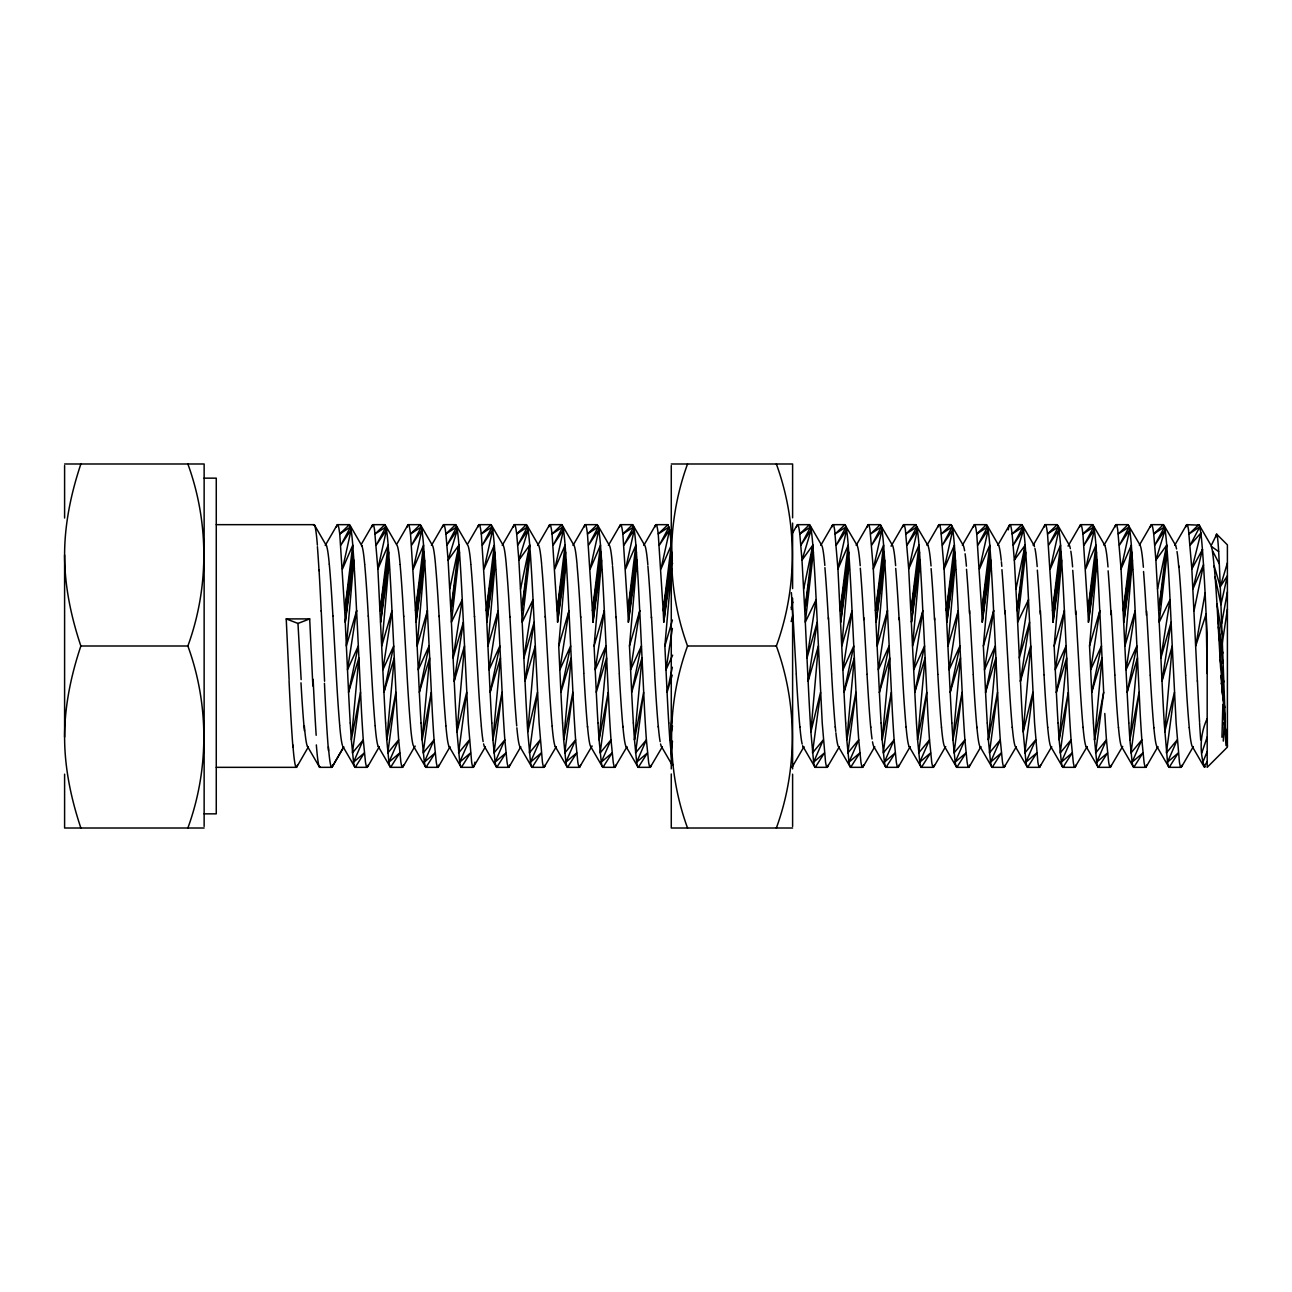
<?xml version="1.0" encoding="UTF-8"?>
<svg xmlns="http://www.w3.org/2000/svg" width="1292" height="1292" viewBox="0 0 1292 1292"><rect width="100%" height="100%" fill="white"/><g stroke="black" fill="none" stroke-linecap="round" stroke-linejoin="round"><path stroke-width="1.5" d="M1226.011 745.549L1224.654 727.525L1226.689 741.511M80.863 828.011C71.06 798.682 64.6 768.013 64.6 737.005L64.6 554.995C64.6 523.987 71.06 493.318 80.863 463.99M64.6 737.005C64.6 705.997 71.06 675.312 80.863 646C71.06 616.688 64.6 586.003 64.6 554.995M1221.957 737.28L1222.846 704.415L1226.334 737.926L1225.107 732.015M1223.282 741.107L1224.218 722.503L1225.995 733.468L1223.314 710.907L1225.317 722.099L1220.278 586.762L1214.222 565.977L1215.11 576.862A101.277 3.359 87.4 0 1 1216.967 604.01L1220.585 667.528L1224.283 699.812L1221.473 682.935L1221.037 675.345L1224.283 699.812M562.585 723.019A121.593 3.375 87.8 0 1 560.906 692.334L558.709 646L566.187 560.114L565.105 545.143A121.593 5.459 89.2 0 0 563.441 529.882L561.778 524.665L549.859 524.665A121.593 5.459 -89.2 0 0 548.761 526.975M597.97 723.019A121.593 3.375 87.8 0 1 596.29 692.334L594.094 646L601.571 560.114L600.489 545.143A121.593 5.459 89.2 0 0 598.826 529.882L597.162 524.665L585.244 524.665A121.593 5.459 -89.2 0 0 584.145 526.975M633.355 723.019A121.593 3.375 87.8 0 1 631.675 692.334L629.479 646L636.972 560.114L635.89 545.143A121.593 5.459 89.2 0 0 634.211 529.882L632.563 524.665L620.628 524.665A121.593 5.459 -89.2 0 0 619.546 526.975M668.755 723.019A121.593 3.375 87.8 0 1 667.076 692.334L664.863 646L671.662 568.109M672.002 564.12L671.275 545.143A121.593 5.459 89.2 0 0 669.611 529.882L667.948 524.665L656.029 524.665A121.593 5.459 -89.2 0 0 654.931 526.975M1016.352 746.663L1004.142 767.335L992.224 767.335A121.593 5.459 89.2 0 1 990.56 762.135L988.364 739.848L995.874 657.983L985.57 692.334L983.373 646L990.867 560.114L989.785 545.143A121.593 5.459 89.2 0 0 988.105 529.833L986.458 524.665L974.523 524.665A121.593 5.459 -89.2 0 0 973.441 526.975M1087.137 746.631L1074.928 767.335L1063.009 767.335A121.593 5.459 89.2 0 1 1061.346 762.135L1059.149 739.848L1066.643 657.983L1056.355 692.334L1054.159 646L1061.636 560.114L1060.554 545.143A121.593 5.459 89.2 0 0 1058.891 529.833L1057.227 524.665L1045.309 524.665A121.593 5.459 -89.2 0 0 1044.211 526.975M1122.538 746.615L1110.312 767.335L1098.394 767.335A121.593 5.459 89.2 0 1 1096.73 762.135L1094.534 739.848L1102.044 657.983L1091.74 692.334L1089.544 646L1097.037 560.114L1095.955 545.143A121.593 5.459 89.2 0 0 1094.276 529.833L1092.628 524.665L1080.693 524.665A121.593 5.459 -89.2 0 0 1079.611 526.975M672.244 713.895L669.854 739.848L672.066 762.118A121.593 5.459 89.2 0 0 672.631 765.025M557.579 622.211L565.638 552.152L557.046 610.745L557.579 622.211L566.187 560.114L566.752 568.981M592.963 622.211L601.022 552.152L592.43 610.745L592.963 622.211L601.571 560.114L602.137 568.981M628.364 622.211L636.423 552.152L627.815 610.745L628.364 622.211L636.972 560.114L637.521 568.981M663.749 622.211L671.808 552.152L663.2 610.745L663.749 622.211L672.357 560.114M982.259 622.211L990.318 552.152L981.71 610.745L982.259 622.211L990.867 560.114L991.416 568.981M1053.028 622.211L1061.087 552.152L1052.495 610.745L1053.028 622.211L1061.636 560.114L1062.202 568.981M1088.429 622.211L1096.488 552.152L1087.88 610.745L1088.429 622.211L1097.037 560.114L1097.586 568.981M442.591 526.975A121.593 5.459 -89.2 0 1 443.689 524.665L455.608 524.665L457.271 529.882A121.593 5.459 89.2 0 1 458.935 545.143L450.876 610.745L454.203 681.255L464.458 646L456.98 731.886L459.726 762.118A121.593 5.459 89.2 0 0 461.373 767.335L473.308 767.335L485.388 746.808M513.376 526.975A121.593 5.459 -89.2 0 1 514.458 524.665L526.393 524.665L528.04 529.882A121.593 5.459 89.2 0 1 529.72 545.143L521.645 610.745L524.972 681.255L535.243 646L527.75 731.886L530.511 762.118A121.593 5.459 89.2 0 0 532.159 767.335L544.077 767.335L556.19 746.792M796.486 526.975A121.593 5.459 -89.2 0 1 797.584 524.665L809.503 524.665L811.166 529.882A121.593 5.459 89.2 0 1 812.83 545.062L804.771 610.745L808.098 681.255L818.353 646L810.875 731.886L813.621 762.118A121.593 5.459 89.2 0 0 815.284 767.335L827.203 767.335L839.364 746.711M1008.261 529.865A121.593 5.459 -89.2 0 1 1009.924 524.665L1021.843 524.665L1023.506 529.882A121.593 5.459 89.2 0 1 1025.17 545.062L1017.095 610.745L1020.438 681.255L1030.693 646L1023.199 731.886L1025.961 762.118A121.593 5.459 89.2 0 0 1027.608 767.335L1039.543 767.335L1051.736 746.647M1161.993 681.255L1171.133 622.211L1160.894 657.983L1170.051 599.666L1159.199 622.211L1167.257 552.152L1158.666 610.745L1155.888 560.114L1166.724 545.143L1158.666 610.745L1161.993 681.255L1172.248 646L1170.051 599.666A121.593 3.375 87.8 0 0 1168.372 568.884A121.674 3.375 87.8 0 0 1167.257 552.055L1166.724 545.143A121.593 5.459 89.2 0 0 1165.061 529.833L1163.398 524.665L1151.479 524.665A121.593 5.459 -89.2 0 0 1150.381 526.975M670.936 752.945L672.502 741.22M1089.544 646L1099.799 610.745L1103.675 692.334L1095.616 752.945L1106.453 739.848A121.674 3.375 87.8 0 1 1104.789 713.475M1222.264 643.481L1227.4 609.081M350.245 723.003A121.674 3.375 87.8 0 0 351.359 739.848L353.556 762.118A121.593 5.459 89.2 0 0 355.219 767.335L367.138 767.335A121.593 5.459 89.2 0 1 365.475 762.135L363.278 739.848A121.674 3.375 87.8 0 1 361.599 713.394L356.624 610.745L347.483 669.789L358.288 646L348.565 692.334A121.593 3.375 87.8 0 0 350.245 723.019M385.63 723.003A121.674 3.375 87.8 0 0 386.744 739.848L388.94 762.118A121.593 5.459 89.2 0 0 390.604 767.335L402.523 767.335A121.593 5.459 89.2 0 1 400.875 762.102L398.663 739.848A121.674 3.375 87.8 0 1 396.999 713.378L392.009 610.745L382.884 669.789L393.672 646L383.95 692.334A121.593 3.375 87.8 0 0 385.63 723.019M421.03 723.003A121.674 3.375 87.8 0 0 422.129 739.848L424.341 762.118A121.593 5.459 89.2 0 0 425.989 767.335L437.923 767.335A121.593 5.459 89.2 0 1 436.26 762.102L434.064 739.848A121.674 3.375 87.8 0 1 432.384 713.378L427.41 610.745L418.269 669.789L429.073 646L419.335 692.334A121.593 3.375 87.8 0 0 421.03 723.019M454.203 681.255L463.343 622.211L453.104 657.983L462.261 599.666A121.593 3.375 87.8 0 0 460.582 568.981A121.674 3.375 87.8 0 0 459.467 552.055L458.935 545.143L448.098 560.114L450.876 610.745L459.467 552.152L451.409 622.211L462.261 599.666L468.334 723.019L471.645 762.118A121.593 5.459 89.2 0 0 473.308 767.335M491.8 723.003A121.674 3.375 87.8 0 0 492.914 739.848L495.111 762.118A121.593 5.459 89.2 0 0 496.774 767.335L508.693 767.335A121.593 5.459 89.2 0 1 507.045 762.102L504.833 739.848A121.674 3.375 87.8 0 1 503.153 713.378L498.179 610.745L489.038 669.789L499.842 646L490.12 692.334A121.593 3.375 87.8 0 0 491.8 723.019M524.972 681.255L534.113 622.211L523.874 657.983L533.047 599.666A121.593 3.375 87.8 0 0 531.351 568.981A121.674 3.375 87.8 0 0 530.253 552.055L529.72 545.143L518.867 560.114L521.645 610.745L530.253 552.152L522.194 622.211L533.047 599.666L539.119 723.019L542.43 762.118A121.593 5.459 89.2 0 0 544.077 767.335M579.478 767.335A121.593 5.459 89.2 0 1 577.815 762.102L575.618 739.848A121.674 3.375 87.8 0 1 573.939 713.378L568.965 610.745L559.824 669.789L570.628 646L560.906 692.334L571.193 657.983L563.683 739.848L565.896 762.118A121.593 5.459 89.2 0 0 567.543 767.335L579.478 767.335L591.575 746.776M614.863 767.335A121.593 5.459 89.2 0 1 613.216 762.102L611.003 739.848A121.674 3.375 87.8 0 1 609.323 713.378L604.349 610.745L595.208 669.789L606.013 646L596.29 692.334L606.578 657.983L599.084 739.848L601.281 762.118A121.593 5.459 89.2 0 0 602.944 767.335L614.863 767.335L626.975 746.776M650.247 767.335A121.593 5.459 89.2 0 1 648.6 762.102L646.388 739.848A121.674 3.375 87.8 0 1 644.724 713.378L639.75 610.745L630.609 669.789L641.413 646L631.675 692.334L641.979 657.983L634.469 739.848L636.665 762.118A121.593 5.459 89.2 0 0 638.329 767.335L650.247 767.335L662.376 746.76M672.389 628.461L665.994 669.789L672.648 655.157M808.098 681.255L817.238 622.211L806.999 657.983L816.156 599.666A121.593 3.375 87.8 0 0 814.477 568.884A121.674 3.375 87.8 0 0 813.362 552.055L812.83 545.143L801.993 560.114L804.771 610.745L813.362 552.152L805.304 622.211L816.156 599.666L822.229 723.019L825.54 762.118A121.593 5.459 89.2 0 0 827.203 767.335M845.695 723.116A121.674 3.375 87.8 0 0 846.809 739.945L849.006 762.118A121.593 5.459 89.2 0 0 850.669 767.335L862.588 767.335A121.593 5.459 89.2 0 1 860.94 762.135L858.728 739.848A121.674 3.375 87.8 0 1 857.048 713.475L852.074 610.745L842.949 669.789L853.737 646L844.015 692.334L837.943 568.981L834.632 529.882A121.593 5.459 89.2 0 0 832.969 524.665L844.903 524.665L857.064 545.289M881.079 723.116A121.674 3.375 87.8 0 0 882.194 739.945L884.406 762.118A121.593 5.459 89.2 0 0 886.054 767.335L897.972 767.335A121.593 5.459 89.2 0 1 896.325 762.135L894.129 739.848A121.674 3.375 87.8 0 1 892.449 713.475L887.475 610.745L878.334 669.789L889.138 646L879.4 692.334L873.327 568.981L870.017 529.882A121.593 5.459 89.2 0 0 868.353 524.665L880.288 524.665L892.449 545.305M916.48 723.116A121.674 3.375 87.8 0 0 917.595 739.945L919.791 762.118A121.593 5.459 89.2 0 0 921.438 767.335L933.373 767.335A121.593 5.459 89.2 0 1 931.71 762.135L929.513 739.848A121.674 3.375 87.8 0 1 927.834 713.475L922.859 610.745L913.719 669.789L924.523 646L914.801 692.334L908.712 568.981L905.401 529.882A121.593 5.459 89.2 0 0 903.754 524.665L915.673 524.665L927.85 545.321M951.865 723.116A121.674 3.375 87.8 0 0 952.979 739.945L955.176 762.118A121.593 5.459 89.2 0 0 956.839 767.335L968.758 767.335A121.593 5.459 89.2 0 1 967.11 762.135L964.898 739.848A121.674 3.375 87.8 0 1 963.218 713.475L958.244 610.745L949.103 669.789L959.908 646L950.185 692.334L944.113 568.981L940.802 529.882A121.593 5.459 89.2 0 0 939.139 524.665L951.057 524.665L963.251 545.321M1004.142 767.335A121.593 5.459 89.2 0 1 1002.495 762.135L1000.283 739.848A121.674 3.375 87.8 0 1 998.619 713.475L993.645 610.745L984.504 669.789L995.308 646L985.57 692.334M1020.438 681.255L1029.562 622.211L1019.34 657.983L1028.497 599.666A121.593 3.375 87.8 0 0 1026.817 568.884A121.674 3.375 87.8 0 0 1025.703 552.055L1025.17 545.143L1014.333 560.114L1017.095 610.745L1025.703 552.152L1017.644 622.211L1028.497 599.666L1034.569 723.019L1037.88 762.118A121.593 5.459 89.2 0 0 1039.543 767.335M1074.928 767.335A121.593 5.459 89.2 0 1 1073.264 762.135L1071.068 739.848A121.674 3.375 87.8 0 1 1069.388 713.475L1064.414 610.745L1055.273 669.789L1066.078 646L1056.355 692.334M1099.799 610.745L1090.674 669.789L1101.462 646L1091.74 692.334M1128.82 723.116A121.674 3.375 87.8 0 0 1129.919 739.945L1132.131 762.118A121.593 5.459 89.2 0 0 1133.778 767.335L1145.713 767.335A121.593 5.459 89.2 0 1 1144.05 762.135L1141.853 739.848A121.674 3.375 87.8 0 1 1140.174 713.475L1135.2 610.745L1126.059 669.789L1136.863 646L1127.125 692.334L1121.052 568.981L1117.742 529.882A121.593 5.459 89.2 0 0 1116.094 524.665L1128.013 524.665L1140.238 545.385M791.318 609.469L792.61 601.814L791.188 607.692M1197.377 681.255L1191.838 568.981L1202.464 549.536L1203.498 564.814A121.609 3.359 87.8 0 1 1205.097 593.109L1195.714 646L1206.13 613.991L1207.18 673.52M1221.586 623.713L1227.4 591.962M672.518 725.991L669.854 739.848A121.674 3.375 87.8 0 1 668.755 723.003M1103.675 692.334L1094.534 739.848A121.674 3.375 87.8 0 1 1093.42 723.116M474.955 762.118L473.841 766.754M1194.05 610.745L1203.498 564.814L1192.968 588.91L1202.464 549.536M449.777 588.91L458.935 545.143M520.563 588.91L529.72 545.143M803.672 588.91L812.83 545.143M1016.013 588.91L1025.17 545.143M1157.567 588.91L1166.724 545.143M672.341 667.237L667.076 692.334L672.211 675.167M1199.299 525.182L1200.898 533.015L1191.838 568.981L1188.527 529.882A121.593 5.459 89.2 0 0 1186.863 524.665L1199.299 525.182L1211.024 545.418L1212.413 550.586L1219.293 563.78A108.415 1.938 88.4 0 1 1220.278 586.746M791.156 621.565L792.61 616.009M356.624 610.745L346.369 646L353.846 560.114L352.764 545.143A121.593 5.459 89.2 0 0 351.101 529.882L349.438 524.665L337.519 524.665A121.593 5.459 -89.2 0 0 336.421 526.975M392.009 610.745L381.754 646L389.231 560.114L388.165 545.143A121.593 5.459 89.2 0 0 386.486 529.882L384.838 524.665L372.904 524.665A121.593 5.459 -89.2 0 0 371.821 526.975M427.41 610.745L417.138 646L424.632 560.114L423.55 545.143A121.593 5.459 89.2 0 0 421.87 529.882L420.223 524.665L408.304 524.665A121.593 5.459 -89.2 0 0 407.206 526.975M498.179 610.745L487.924 646L495.401 560.114L494.319 545.143A121.593 5.459 89.2 0 0 492.656 529.882L490.992 524.665L479.074 524.665A121.593 5.459 -89.2 0 0 477.992 526.975M558.709 646L568.965 610.745M594.094 646L604.349 610.745M629.479 646L639.75 610.745M664.863 646L672.438 620.015M852.074 610.745L841.819 646L849.296 560.114L848.23 545.143A121.593 5.459 89.2 0 0 846.551 529.833L845.436 525.246M887.475 610.745L877.203 646L884.697 560.114L883.615 545.143A121.593 5.459 89.2 0 0 881.935 529.833L880.821 525.246M922.859 610.745L912.604 646L920.082 560.114L919 545.143A121.593 5.459 89.2 0 0 917.336 529.833L916.206 525.246M958.244 610.745L947.989 646L955.466 560.114L954.384 545.143A121.593 5.459 89.2 0 0 952.721 529.833L951.606 525.246M983.373 646L993.645 610.745M1054.159 646L1064.414 610.745M1135.2 610.745L1124.928 646L1132.422 560.114L1131.34 545.143A121.593 5.459 89.2 0 0 1129.676 529.833L1128.546 525.246M844.015 692.334L854.303 657.983L846.809 739.848L855.934 692.334L847.891 752.945L858.728 739.848L849.006 762.118L859.81 752.945L850.669 767.335A121.593 5.459 -89.2 0 0 851.202 766.754M879.4 692.334L889.703 657.983L882.194 739.848L891.335 692.334L883.276 752.945L894.129 739.848L884.406 762.118L895.194 752.945L886.054 767.335A121.593 5.459 -89.2 0 0 886.587 766.754M914.801 692.334L925.088 657.983L917.578 739.848L926.719 692.334L918.66 752.945L929.513 739.848L919.791 762.118L930.595 752.945L921.438 767.335A121.593 5.459 -89.2 0 0 921.987 766.754M950.185 692.334L960.473 657.983L952.979 739.848L962.104 692.334L954.045 752.945L964.898 739.848L955.176 762.118L965.98 752.945L956.839 767.335A121.593 5.459 -89.2 0 0 957.372 766.754M1127.125 692.334L1137.428 657.983L1129.919 739.848L1139.059 692.334L1131.001 752.945L1141.853 739.848L1132.131 762.118L1142.919 752.945L1133.778 767.335A121.593 5.459 -89.2 0 0 1134.328 766.754M1227.4 562.941L1220.278 586.762L1227.4 575.78L1220.94 604.624L1215.11 576.862M1205.194 766.479A121.577 5.443 -89.2 0 1 1204.564 767.335C1199.315 751.653 1200.09 733.775 1207.18 718.627M187.873 828.011C209.159 769.58 209.159 704.431 187.873 646C209.159 587.569 209.159 522.42 187.873 463.99M687.538 463.99C666.252 522.42 666.252 587.569 687.538 646C666.252 704.431 666.252 769.58 687.538 828.011M776.363 828.011C797.632 769.58 797.632 704.431 776.363 646C797.632 587.569 797.632 522.42 776.363 463.99M332.835 765.025L331.753 767.335L319.818 767.335A121.593 5.443 89.2 0 1 316.346 744.903M367.138 767.335L368.236 765.025M402.523 767.335L403.621 765.025M437.923 767.335L439.005 765.025M508.693 767.335L509.791 765.025M544.626 766.754L545.176 765.025M580.011 766.754L580.56 765.025M615.396 766.754L615.961 765.025M650.797 766.754L651.346 765.025M791.269 766.77A121.593 5.459 89.2 0 0 791.818 767.335L792.9 765.025M827.736 766.754L828.285 765.025M862.588 767.335L863.686 765.025M897.972 767.335L899.071 765.025M933.373 767.335L934.455 765.025M968.758 767.335L969.856 765.025M1004.692 766.754L1005.241 765.025M1040.076 766.754L1040.625 765.025M1075.461 766.754L1076.026 765.025M1110.862 766.754L1111.411 765.025M1145.713 767.335L1146.795 765.025M1164.205 723.019L1167.516 762.118A121.593 5.459 89.2 0 0 1169.179 767.335L1181.098 767.335L1182.196 765.025M1201.786 752.945L1207.18 737.021M1202.9 762.118L1207.18 751.524M1211.541 544.869L1216.741 534.226A112.937 3.505 -89.5 0 0 1215.804 537.149M296.902 766.754L308.4 746.857M343.252 747.761L332.286 766.754L343.801 746.841M367.671 766.754L379.202 746.841M403.056 766.754L414.603 746.824M438.456 766.754L449.987 746.824M509.226 766.754L520.789 746.792M326.198 543.819L336.986 525.246M361.599 543.803L372.371 525.246M396.999 543.787L407.755 525.246M432.4 543.787L443.156 525.246M467.785 543.77L478.541 525.246M503.186 543.754L513.925 525.246M549.31 525.246L537.601 545.434A101.325 5.459 -89 0 1 538.053 544.982A101.325 5.443 89 0 1 541.671 564.556M573.002 545.418L584.711 525.246M608.403 545.402L620.095 525.246M643.804 545.385L655.48 525.246M792.19 533.612L797.051 525.246M820.791 545.337L832.436 525.246M856.176 545.321L867.82 525.246M891.577 545.305L903.221 525.246M792.351 766.754L803.963 746.728M926.978 545.289L938.606 525.246M962.378 545.289L973.99 525.246M863.121 766.754L874.765 746.695M997.763 545.272L1009.375 525.246M898.521 766.754L910.149 746.695M1033.164 545.272L1044.776 525.246M933.906 766.754L945.55 746.679M1068.565 545.256L1080.16 525.246M969.291 766.754L980.951 746.663M1103.966 545.24L1115.545 525.246M1139.35 545.24L1150.946 525.246M1174.751 545.224L1186.331 525.246M1146.246 766.754L1157.939 746.615M1181.631 766.754L1193.34 746.598M1207.18 761.569L1204.031 766.754L1192.451 746.776A101.325 5.459 89 0 1 1189.254 727.654M398.727 754.544L390.604 767.335A121.593 5.459 -89.2 0 0 391.137 766.77M575.683 754.544L567.543 767.335A121.593 5.459 -89.2 0 0 568.092 766.77M1200.898 533.015L1190.19 545.143L1199.832 526.748L1189.092 533.935L1198.798 524.665A121.593 5.459 -89.2 0 0 1198.249 525.23M399.745 752.945L388.94 762.118L398.663 739.848L387.826 752.945L395.869 692.334L386.744 739.848L394.238 657.983L383.95 692.334L377.878 568.981L374.567 529.882A121.593 5.459 89.2 0 0 372.904 524.665M576.7 752.945L565.896 762.118L575.618 739.848L564.765 752.945L572.824 692.334L563.683 739.848A121.674 3.375 87.8 0 1 562.585 723.003M289.101 679.64L286.226 618.9L297.967 623.438L309.692 618.9L312.858 686.036M64.6 463.99L204.136 463.99L204.136 826.444M671.275 463.99L792.61 463.99L792.61 517.817M204.136 478.153L216.265 478.153L216.265 813.847L204.136 813.847M216.265 524.665L314.053 524.665A121.593 5.459 89.2 0 1 317.38 545.159M286.226 618.9L309.692 618.9M80.863 646L187.873 646M687.538 646L776.363 646M216.265 767.335L296.353 767.335A121.593 5.459 -89.2 0 0 297.451 765.025M204.136 828.011L64.6 828.011L64.6 774.183M792.61 828.011L671.275 828.011L671.275 773.989M1211.476 546.484L1218.663 551.619L1219.293 563.78M1216.741 534.226L1227.4 544.885L1227.4 747.115L1207.18 767.335L1207.18 636.213L1205.113 593.028M1163.947 525.246L1175.639 545.402M1093.161 525.246L1104.838 545.369M1057.777 525.246L1069.437 545.369M1022.376 525.246L1034.052 545.353M986.991 525.246L998.651 545.337M1027.075 766.754L1015.464 746.728A101.325 5.459 89 0 1 1012.282 727.121M980.063 746.711L991.691 766.754M944.678 746.711L956.29 766.754M810.036 525.246L821.664 545.289A101.325 5.426 89 0 1 824.845 565.492M909.277 746.695L920.905 766.754M873.877 746.679L885.521 766.754M850.136 766.754L838.476 746.679A101.341 5.459 89 0 1 835.876 732.758M803.091 746.663L814.735 766.754M661.504 746.615L672.211 765.09M626.103 746.598L637.796 766.754M590.702 746.598L602.395 766.754M555.302 746.582L567.01 766.754M519.901 746.566L531.626 766.754M484.516 746.55L496.241 766.754M449.115 746.534L460.84 766.754M425.456 766.754L413.715 746.534A101.341 5.459 89 0 0 414.167 747.002A101.341 5.459 -89 0 0 415.039 745.968M378.314 746.518L390.071 766.754M354.67 766.754L342.929 746.501A101.341 5.459 89 0 0 343.365 747.002M307.528 746.485L319.512 767.157M1157.051 746.776L1168.63 766.754M1121.666 746.76L1133.245 766.754M1086.265 746.744L1097.861 766.754M1050.864 746.744L1062.46 766.754M633.096 525.246L644.676 545.24A101.325 5.443 89 0 1 647.857 564.814M597.712 525.246L609.275 545.224M562.311 525.246L573.89 545.208A101.325 5.459 89 0 1 577.072 564.588M526.926 525.246L538.489 545.208M491.541 525.246L503.089 545.192M456.141 525.246L467.688 545.192A101.325 5.459 89 0 1 470.886 564.346M420.756 525.246L432.287 545.176M385.371 525.246L396.902 545.176A101.325 5.459 89 0 1 400.084 564.184M349.987 525.246L361.954 545.967M314.586 525.246L326.553 545.951M1227.4 745.92L1226.948 744.386L1227.4 746.162M1216.967 603.913L1221.925 633.597M1218.291 626.927L1222.603 653.364L1217.839 619.046M1221.925 690.348L1224.622 707.838L1221.473 682.935L1225.317 722.099M1220.132 659.518L1223.605 682.176L1219.68 651.362M1218.744 634.986L1222.943 663.216M1224.218 722.503L1226.334 737.926M672.421 563.748L671.275 554.268L672.405 563.99M1132.987 568.981L1132.422 560.114L1123.814 622.211L1131.873 552.152L1123.265 610.745L1131.34 545.143L1121.052 568.981L1129.676 529.882L1119.421 545.143L1129.111 526.975L1118.307 533.935L1128.013 524.665A121.593 5.459 -89.2 0 0 1127.48 525.23M1022.65 723.019L1023.199 731.886L1032.889 692.334L1024.831 752.945L1035.683 739.848L1025.961 762.118L1036.749 752.945L1027.608 767.335A121.593 5.459 -89.2 0 0 1028.157 766.754M956.032 568.981L955.466 560.114L946.858 622.211L954.917 552.152L946.325 610.745L954.384 545.143L944.113 568.981L952.721 529.882L942.466 545.143L952.156 526.975L941.367 533.935L951.057 524.665A121.593 5.459 -89.2 0 0 950.524 525.23M920.647 568.981L920.082 560.114L911.474 622.211L919.533 552.152L910.941 610.745L919 545.143L908.712 568.981L917.336 529.882L907.081 545.143L916.771 526.975L905.967 533.935L915.673 524.665A121.593 5.459 -89.2 0 0 915.14 525.23M885.246 568.981L884.697 560.114L876.089 622.211L884.148 552.152L875.54 610.745L883.615 545.143L873.327 568.981L881.935 529.882L871.68 545.143L881.37 526.975L870.582 533.935L880.288 524.665A121.593 5.459 -89.2 0 0 879.755 525.23M849.861 568.981L849.296 560.114L840.688 622.211L848.747 552.152L840.155 610.745L848.23 545.143L837.943 568.981L846.551 529.882L836.295 545.143L845.985 526.975L835.197 533.935L844.903 524.665A121.593 5.459 -89.2 0 0 844.354 525.23M810.31 723.019L810.875 731.886L820.549 692.334L812.49 752.945L823.343 739.848L813.621 762.118L824.425 752.945L815.284 767.335A121.593 5.459 -89.2 0 0 815.817 766.754M527.184 723.019L527.75 731.886L537.44 692.334L529.381 752.945L540.234 739.848L530.511 762.118L541.3 752.945L532.159 767.335A121.593 5.459 -89.2 0 0 532.692 766.77M495.967 568.981L495.401 560.114L486.793 622.211L494.852 552.152L486.26 610.745L490.12 692.334L500.408 657.983L492.914 739.848L502.039 692.334L493.996 752.945L504.833 739.848L495.111 762.118L505.915 752.945L496.774 767.335A121.593 5.459 -89.2 0 0 497.307 766.77M456.415 723.019L456.98 731.886L466.654 692.334L458.595 752.945L469.448 739.848L459.726 762.118L470.53 752.945L461.373 767.335A121.593 5.459 -89.2 0 0 461.922 766.77M425.197 568.981L424.632 560.114L416.024 622.211L424.083 552.152L415.475 610.745L419.335 692.334L429.638 657.983L422.129 739.848L431.27 692.334L423.211 752.945L434.064 739.848L424.341 762.118L435.129 752.945L425.989 767.335A121.593 5.459 -89.2 0 0 426.522 766.77M389.796 568.981L389.231 560.114L380.639 622.211L388.698 552.152L380.09 610.745L388.165 545.143L377.878 568.981L386.486 529.882L376.23 545.143L385.92 526.975L375.132 533.935L384.838 524.665A121.593 5.459 -89.2 0 0 384.289 525.23M354.412 568.981L353.846 560.114L345.239 622.211L353.297 552.152L344.706 610.745L348.565 692.334L358.853 657.983L351.359 739.848L360.484 692.334L352.425 752.945L363.278 739.848L353.556 762.118L364.36 752.945L355.219 767.335A121.593 5.459 -89.2 0 0 355.752 766.754M1146.618 611.148L1150.235 675.086M1111.217 611.019L1114.851 674.957M1075.816 610.89L1079.45 674.828M1040.415 610.761L1044.049 674.699M1005.031 610.632L1008.648 674.569M969.63 610.502L973.264 674.44M1185.636 675.215L1182.018 611.278A101.341 3.375 87.4 0 0 1178.821 565.896M934.665 617.996L937.863 674.295M899.264 617.867L902.462 674.166M863.88 617.737L867.061 674.036M828.479 617.608L831.66 673.907M793.078 617.479L796.276 673.778M651.491 616.946L654.689 673.261M616.09 616.817L619.288 673.132M580.706 616.688L583.887 672.987M545.305 616.559L548.922 680.513A101.341 3.375 87.4 0 0 552.12 725.942M509.904 616.429L513.538 680.383A101.341 3.375 87.4 0 0 516.719 725.942M474.503 616.3L478.137 680.254A101.341 3.375 87.4 0 0 481.318 725.813M439.102 616.171L442.736 680.125A101.341 3.375 87.4 0 0 445.934 725.749M403.718 616.042L407.335 679.996A101.341 3.375 87.4 0 0 410.533 725.587M368.317 615.913L371.951 679.867A101.341 3.375 87.4 0 0 375.132 725.571M332.916 615.783L336.55 679.737A101.341 3.375 87.4 0 0 339.731 725.49M297.967 623.438L301.149 679.608M321.24 610.745L324.567 681.255M792.61 523.098L792.61 588.587M792.61 598.196L792.61 768.902M792.61 774.183L792.61 826.444M671.275 465.556L671.275 768.902M64.6 465.556L64.6 518.011M1217.048 534.936A110.692 3.375 89.3 0 1 1218.663 551.458M348.905 525.23A121.593 5.459 -89.2 0 1 349.438 524.665L339.748 533.935L344.706 610.745L352.764 545.143L342.493 568.981L351.101 529.882L340.846 545.143L350.536 526.975L339.748 533.935L339.166 529.882A121.593 5.459 89.2 0 0 337.519 524.665M331.753 767.335A121.593 5.459 89.2 0 1 328.41 746.857M320.368 766.754A121.593 5.459 -89.2 0 1 319.818 767.335M313.52 525.23A121.593 5.459 -89.2 0 1 314.053 524.665M296.353 767.335A121.593 5.459 89.2 0 1 292.88 744.983M1181.098 767.335A121.593 5.459 89.2 0 1 1179.434 762.135L1176.124 723.019L1172.248 646L1164.77 731.886L1174.444 692.334L1166.385 752.945L1177.238 739.848L1167.516 762.118L1178.32 752.945L1169.179 767.335A121.593 5.459 -89.2 0 0 1169.712 766.754M1185.781 526.975A121.593 5.459 -89.2 0 1 1186.863 524.665M1162.865 525.23A121.593 5.459 -89.2 0 1 1163.398 524.665L1153.708 533.935L1155.888 560.114L1165.061 529.882L1154.806 545.143L1164.496 526.975L1153.708 533.935L1153.126 529.882A121.593 5.459 89.2 0 0 1151.479 524.665M1110.312 767.335A121.593 5.459 89.2 0 1 1108.665 762.135L1106.453 739.848L1096.73 762.118L1107.535 752.945L1098.394 767.335A121.593 5.459 -89.2 0 0 1098.927 766.754M1114.996 526.975A121.593 5.459 -89.2 0 1 1116.094 524.665M1092.079 525.23A121.593 5.459 -89.2 0 1 1092.628 524.665L1082.922 533.935L1087.88 610.745L1095.955 545.143L1085.668 568.981L1094.276 529.882L1084.02 545.143L1093.71 526.975L1082.922 533.935L1082.357 529.882A121.593 5.459 89.2 0 0 1080.693 524.665M1063.542 766.754A121.593 5.459 -89.2 0 1 1063.009 767.335L1072.15 752.945L1061.346 762.118L1071.068 739.848L1060.215 752.945L1068.274 692.334L1059.149 739.848A121.674 3.375 87.8 0 1 1058.035 723.116M1056.694 525.23A121.593 5.459 -89.2 0 1 1057.227 524.665L1047.537 533.935L1052.495 610.745L1060.554 545.143L1050.283 568.981L1058.891 529.882L1048.636 545.143L1058.326 526.975L1047.537 533.935L1046.972 529.882A121.593 5.459 89.2 0 0 1045.309 524.665M1021.31 525.23A121.593 5.459 -89.2 0 1 1021.843 524.665L1012.137 533.935L1014.333 560.114L1023.506 529.882L1013.251 545.143L1022.941 526.975L1012.137 533.935L1011.571 529.882A121.593 5.459 89.2 0 0 1009.924 524.665M992.757 766.754A121.593 5.459 -89.2 0 1 992.224 767.335L1001.365 752.945L990.56 762.118L1000.283 739.848L989.446 752.945L997.505 692.334L988.364 739.848A121.674 3.375 87.8 0 1 987.249 723.116M985.925 525.23A121.593 5.459 -89.2 0 1 986.458 524.665L976.752 533.935L981.71 610.745L989.785 545.143L979.497 568.981L988.105 529.882L977.85 545.143L987.54 526.975L976.752 533.935L976.187 529.882A121.593 5.459 89.2 0 0 974.523 524.665M938.04 526.975A121.593 5.459 -89.2 0 1 939.139 524.665M902.656 526.975A121.593 5.459 -89.2 0 1 903.754 524.665M867.271 526.975A121.593 5.459 -89.2 0 1 868.353 524.665M831.887 526.975A121.593 5.459 -89.2 0 1 832.969 524.665M808.97 525.23A121.593 5.459 -89.2 0 1 809.503 524.665L799.796 533.935L801.993 560.114L811.166 529.882L800.911 545.143L810.601 526.975L799.796 533.935L799.231 529.882A121.593 5.459 89.2 0 0 797.584 524.665M667.415 525.246A121.593 5.459 -89.2 0 1 667.948 524.665L658.242 533.935L663.2 610.745L671.275 545.143L660.987 568.981L669.611 529.882L659.356 545.143L669.046 526.975L658.242 533.935L657.676 529.882A121.593 5.459 89.2 0 0 656.029 524.665M638.862 766.77A121.593 5.459 -89.2 0 1 638.329 767.335L647.47 752.945L636.665 762.118L646.388 739.848L635.551 752.945L643.61 692.334L634.469 739.848A121.674 3.375 87.8 0 1 633.355 723.003M632.014 525.246A121.593 5.459 -89.2 0 1 632.563 524.665L622.857 533.935L627.815 610.745L635.89 545.143L625.603 568.981L634.211 529.882L623.955 545.143L633.645 526.975L622.857 533.935L622.292 529.882A121.593 5.459 89.2 0 0 620.628 524.665M603.477 766.77A121.593 5.459 -89.2 0 1 602.944 767.335L612.085 752.945L601.281 762.118L611.003 739.848L600.15 752.945L608.209 692.334L599.084 739.848A121.674 3.375 87.8 0 1 597.97 723.003M596.629 525.246A121.593 5.459 -89.2 0 1 597.162 524.665L587.472 533.935L592.43 610.745L600.489 545.143L590.218 568.981L598.826 529.882L588.571 545.143L598.261 526.975L587.472 533.935L586.907 529.882A121.593 5.459 89.2 0 0 585.244 524.665M561.245 525.246A121.593 5.459 -89.2 0 1 561.778 524.665L552.072 533.935L557.046 610.745L565.105 545.143L554.817 568.981L563.441 529.882L553.186 545.143L562.876 526.975L552.072 533.935L551.506 529.882A121.593 5.459 89.2 0 0 549.859 524.665M525.86 525.246A121.593 5.459 -89.2 0 1 526.393 524.665L516.687 533.935L518.867 560.114L528.04 529.882L517.785 545.143L527.475 526.975L516.687 533.935L516.122 529.882A121.593 5.459 89.2 0 0 514.458 524.665M490.459 525.246A121.593 5.459 -89.2 0 1 490.992 524.665L481.302 533.935L486.26 610.745L494.319 545.143L484.048 568.981L492.656 529.882L482.4 545.143L492.09 526.975L481.302 533.935L480.737 529.882A121.593 5.459 89.2 0 0 479.074 524.665M455.075 525.246A121.593 5.459 -89.2 0 1 455.608 524.665L445.902 533.935L448.098 560.114L457.271 529.882L447.016 545.143L456.706 526.975L445.902 533.935L445.336 529.882A121.593 5.459 89.2 0 0 443.689 524.665M419.69 525.246A121.593 5.459 -89.2 0 1 420.223 524.665L410.517 533.935L415.475 610.745L423.55 545.143L413.262 568.981L421.87 529.882L411.631 545.143L421.305 526.975L410.517 533.935L409.952 529.882A121.593 5.459 89.2 0 0 408.304 524.665M1200.898 533.418A121.658 5.394 89.1 0 1 1202.448 550.117M1199.59 722.212A121.545 3.311 87.8 0 1 1197.409 680.771M1200.704 739.945A121.674 3.375 87.8 0 1 1199.59 723.116M1164.205 722.212A121.545 3.311 87.8 0 1 1162.009 680.771M1132.987 569.74A121.545 3.311 87.8 0 1 1135.167 611.197M1128.82 722.922A121.593 3.359 87.8 0 1 1127.141 692.27M1097.602 569.74A121.545 3.311 87.8 0 1 1099.783 611.197M1093.42 722.922A121.593 3.359 87.8 0 1 1091.74 692.27M1062.202 569.74A121.545 3.311 87.8 0 1 1064.398 611.197M1058.035 722.922A121.593 3.359 87.8 0 1 1056.355 692.27M1022.634 722.212A121.545 3.311 87.8 0 1 1020.454 680.771M991.432 569.74A121.545 3.311 87.8 0 1 993.613 611.197M987.249 722.922A121.593 3.359 87.8 0 1 985.57 692.27M956.032 569.74A121.545 3.311 87.8 0 1 958.228 611.197M951.865 722.922A121.593 3.359 87.8 0 1 950.185 692.27M920.647 569.74A121.545 3.311 87.8 0 1 922.827 611.197M916.48 722.922A121.593 3.359 87.8 0 1 914.801 692.27M885.262 569.74A121.545 3.311 87.8 0 1 887.442 611.197M881.079 722.922A121.593 3.359 87.8 0 1 879.4 692.27M849.861 569.74A121.545 3.311 87.8 0 1 852.058 611.197M845.695 722.922A121.593 3.359 87.8 0 1 844.015 692.27M810.31 722.212A121.545 3.311 87.8 0 1 808.114 680.771M637.537 569.724A121.545 3.311 87.8 0 1 639.718 611.181M602.137 569.724A121.545 3.311 87.8 0 1 604.333 611.181M566.752 569.724A121.545 3.311 87.8 0 1 568.932 611.181M527.184 722.228A121.545 3.311 87.8 0 1 525.004 680.787M495.967 569.724A121.545 3.311 87.8 0 1 498.163 611.181M456.415 722.228A121.545 3.311 87.8 0 1 454.219 680.787M425.197 569.724A121.545 3.311 87.8 0 1 427.377 611.181M389.796 569.724A121.545 3.311 87.8 0 1 391.993 611.181M354.412 569.82A121.545 3.311 87.8 0 1 356.592 611.229M328.491 750.684A121.593 3.553 87.9 0 1 324.454 683.307M319.027 569.82A121.545 3.311 87.8 0 1 321.207 611.229M317.412 546.678A121.642 3.375 87.8 0 1 319.027 570.628M292.913 747.002A121.593 3.408 87.8 0 1 289.037 680.706M316.169 735.293A121.593 2.778 87.7 0 1 313.132 679.35M1212.413 551.409A101.293 5.346 88.9 0 1 1214.189 567.253M1189.27 727.735A101.341 3.375 87.4 0 1 1185.62 675.377M1175.187 545.062A101.325 5.346 88.9 0 1 1176.544 548.955M1177.012 551.539A101.325 5.346 88.9 0 1 1178.788 567.43M1157.487 747.002A101.325 5.459 89 0 1 1153.869 727.606M1153.869 727.687A101.341 3.375 87.4 0 1 1150.235 675.264M1143.549 571.516A101.325 2.923 87.3 0 1 1146.44 615.267M1139.802 545.046A101.325 5.362 88.9 0 1 1143.388 567.253M1122.538 746.405A101.341 5.378 -88.9 0 1 1122.102 746.97A101.325 5.459 89 0 1 1118.468 727.428M1118.484 727.687A101.341 3.375 87.4 0 1 1114.834 675.167M1108.132 570.838A101.325 2.972 87.3 0 1 1111.055 614.75M1104.838 545.595A101.325 5.378 88.9 0 1 1108.003 566.962M1086.701 747.002A101.325 5.459 89 0 1 1083.067 727.38M1083.084 727.493A101.341 3.375 87.4 0 1 1079.434 674.989M1072.731 570.321A101.325 3.004 87.3 0 1 1075.671 614.346M1070.357 548.68A101.325 5.378 88.9 0 0 1069.001 545.03A101.325 5.459 -89 0 0 1068.113 546.177M1070.826 551.183A101.325 5.378 88.9 0 1 1072.602 566.865M1051.3 747.018A101.325 5.459 89 0 1 1047.683 727.17M1047.683 727.477A101.341 3.375 87.4 0 1 1044.033 674.892M1037.331 570.143A101.325 3.004 87.3 0 1 1040.286 614.168M1033.6 545.014A101.325 5.394 88.9 0 1 1034.504 546.71M1034.957 548.535A101.325 5.394 88.9 0 1 1037.201 566.574M1012.298 727.622A101.341 3.375 87.4 0 1 1008.632 674.876M1001.93 569.659A101.325 3.036 87.3 0 1 1004.901 613.765M998.651 545.499A101.325 5.394 88.9 0 1 1001.235 560.292M1001.381 561.745A101.325 5.394 88.9 0 1 1001.817 566.38M980.515 747.018A101.325 5.459 89 0 1 976.881 727.073M976.897 727.606A101.341 3.375 87.4 0 1 973.231 674.779M966.513 569.288A101.325 3.052 87.3 0 1 969.501 613.442M962.815 544.998A101.325 5.41 88.9 0 1 964.623 550.747M965.092 553.784A101.325 5.41 88.9 0 1 966.416 566.154M945.55 746.55A101.341 5.41 -88.9 0 1 945.114 747.002A101.341 5.459 89 0 1 941.48 727.186M941.497 727.267A101.341 3.359 87.4 0 1 937.847 674.521M931.112 568.609A101.325 3.101 87.3 0 1 934.536 620.031M927.85 545.418A101.325 5.41 89 0 1 931.031 565.944M909.713 747.018A101.341 5.459 89 0 1 906.08 726.976M906.096 727.267A101.341 3.359 87.4 0 1 902.446 674.44M895.711 568.399A101.325 3.117 87.3 0 1 899.135 619.837M895.631 565.638A101.325 5.426 89 0 0 892.013 544.982A101.325 5.459 -89 0 0 891.125 546.241M874.313 747.018A101.341 5.459 89 0 1 872.504 741.834M872.035 738.943A101.341 5.459 89 0 1 870.695 726.798M870.711 727.396A101.341 3.375 87.4 0 1 867.045 674.408M860.311 568.189A101.325 3.117 87.3 0 1 863.75 619.643M856.628 544.998A101.325 5.41 89 0 1 860.23 565.718M835.73 731.337A101.341 5.459 89 0 1 835.294 726.766M835.31 727.218A101.341 3.359 87.4 0 1 831.644 674.23M824.91 567.656A101.325 3.149 87.3 0 1 828.366 619.256M803.527 747.018A101.341 5.459 89 0 1 802.639 745.71M802.17 744.079A101.341 5.459 89 0 1 799.893 726.702M799.909 727.38A101.341 3.375 87.4 0 1 796.243 674.214M791.382 592.64A101.325 3.165 87.3 0 1 792.981 619.029M661.504 746.647A101.341 5.459 89 0 1 660.583 743.966M660.115 741.64A101.341 5.459 89 0 1 658.306 726.395M658.339 727.202A101.341 3.375 87.4 0 1 654.64 673.762M647.89 566.154A101.325 3.246 87.3 0 1 651.426 617.931M626.539 747.018A101.341 5.459 89 0 1 622.905 726.298M622.938 727.186A101.341 3.375 87.4 0 1 619.239 673.681M612.489 565.848A101.325 3.262 87.3 0 1 616.042 617.673M608.839 544.998A101.325 5.459 89 0 1 612.473 564.669M592.027 745.872A101.325 5.459 -89 0 1 591.138 747.002A101.341 5.459 89 0 1 587.505 726.346M587.537 727.202A101.341 3.375 87.4 0 1 583.855 673.584M577.088 565.589A101.325 3.278 87.4 0 1 580.657 617.431M555.754 747.018A101.341 5.459 89 0 1 552.12 726.265M541.703 565.492A101.325 3.278 87.4 0 1 545.256 617.285M520.353 747.018A101.341 5.459 89 0 1 516.865 727.816M506.303 565.218A101.325 3.295 87.4 0 1 509.872 617.027M506.27 564.442A101.325 5.459 89 0 0 502.653 544.998A101.325 5.459 -89 0 0 502.217 545.369M484.952 747.018A101.341 5.459 89 0 1 483.596 743.901M483.127 741.56A101.341 5.459 89 0 1 481.318 726.201M470.902 564.959A101.325 3.311 87.4 0 1 474.471 616.785M449.551 747.002A101.341 5.459 89 0 1 445.918 726.072M435.501 564.765A101.325 3.327 87.4 0 1 439.086 616.575M435.485 564.249A101.325 5.459 89 0 0 431.851 544.998A101.325 5.459 -89 0 0 431.415 545.385M413.262 745.549A101.341 5.459 89 0 1 410.517 726.039M400.1 564.62A101.325 3.327 87.4 0 1 403.685 616.413M378.766 747.002A101.341 5.459 89 0 1 375.132 725.991M364.699 564.426A101.325 3.343 87.4 0 1 368.301 616.203M361.502 545.176A101.325 5.459 89 0 1 364.683 564.136M342.477 745.532A101.341 5.459 89 0 1 339.731 725.926M329.298 564.249A101.325 3.343 87.4 0 1 332.9 615.993M329.282 564.103A101.325 5.459 89 0 0 325.665 544.998A101.325 5.459 -89 0 0 325.229 545.402M307.964 747.002A101.341 5.459 89 0 1 304.331 725.878M304.444 730.836A101.325 3.682 87.6 0 1 300.988 682.838M1227.045 744.16L1226.011 739.412L1227.045 744.16"/></g></svg>
